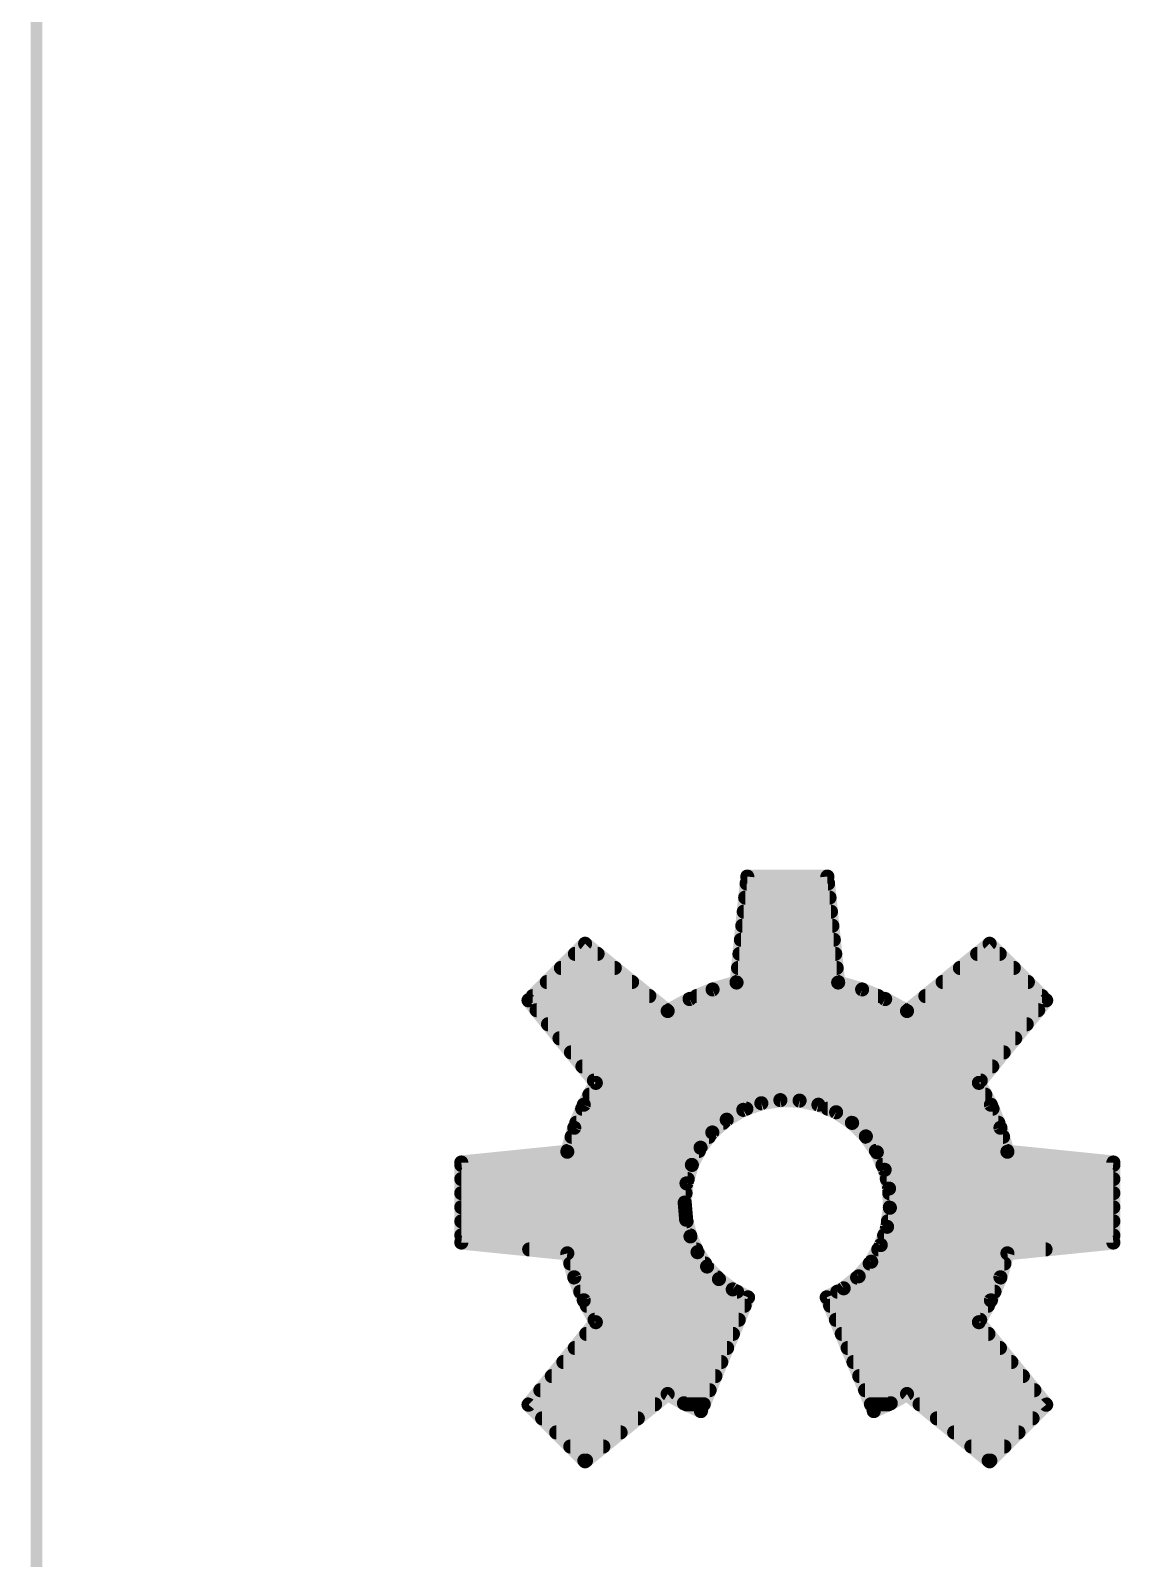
# Model space of a CAD drawing. Extents: x -0.1 to 54.1, y -0.1 to 65.1.
# Drawn here: x -0.06 to 11.55, y 16.21 to 32.49 of the extents above; entities that cross this region are included whole.
import ezdxf

# ---------------------------------------------------------------- set-up
doc = ezdxf.new("R2010")
doc.units = 0
doc.layers.add('20', color=31, linetype='CONTINUOUS')
doc.layers.add('21', color=253, linetype='CONTINUOUS')

msp = doc.modelspace()

# ---------------------------------------------------------------- linework, layer by layer
at = {"layer": '20', "const_width": 0.127}
msp.add_lwpolyline([(0, 3), (0, 62)], dxfattribs=at)
at = {"layer": '21', "const_width": 0.15}
for points in [[(7.5735, 23.4739), (7.4587, 22.3446)], [(7.566, 23.4), (8.434, 23.4)], [(8.4265, 23.4739), (7.5735, 23.4739)], [(8.5413, 22.3446), (8.4265, 23.4739)], [(7.5507, 23.25), (8.4493, 23.25)], [(7.5355, 23.1), (8.4645, 23.1)], [(7.5202, 22.95), (8.4798, 22.95)], [(5.8452, 22.758), (5.242, 22.1548)], [(6.7249, 22.0407), (5.8452, 22.758)], [(7.505, 22.8), (8.495, 22.8)], [(10.1548, 22.758), (9.2751, 22.0407)], [(10.758, 22.1548), (10.1548, 22.758)], [(5.7372, 22.65), (5.9777, 22.65)], [(7.4897, 22.65), (8.5103, 22.65)], [(10.0224, 22.65), (10.2628, 22.65)], [(5.5872, 22.5), (6.1616, 22.5)], [(7.4745, 22.5), (8.5255, 22.5)], [(9.8384, 22.5), (10.4128, 22.5)], [(5.4372, 22.35), (6.3456, 22.35)], [(7.2034, 22.2706), (6.9578, 22.1689)], [(7.4587, 22.3446), (7.2034, 22.2706)], [(7.4592, 22.35), (8.5408, 22.35)], [(8.7966, 22.2706), (8.5413, 22.3446)], [(9.0422, 22.1689), (8.7966, 22.2706)], [(9.6544, 22.35), (10.5628, 22.35)], [(5.242, 22.1548), (5.9593, 21.2751)], [(5.2872, 22.2), (6.5295, 22.2)], [(6.9578, 22.1689), (6.7249, 22.0407)], [(7.0329, 22.2), (8.9671, 22.2)], [(9.2751, 22.0407), (9.0422, 22.1689)], [(9.4705, 22.2), (10.7128, 22.2)], [(10.0407, 21.2751), (10.758, 22.1548)], [(5.3275, 22.05), (6.7135, 22.05)], [(6.7418, 22.05), (9.2582, 22.05)], [(9.2865, 22.05), (10.6725, 22.05)], [(5.4498, 21.9), (10.5502, 21.9)], [(5.5721, 21.75), (10.4279, 21.75)], [(5.6944, 21.6), (10.3056, 21.6)], [(5.8167, 21.45), (10.1833, 21.45)], [(5.9593, 21.2751), (5.8311, 21.0422)], [(5.939, 21.3), (10.061, 21.3)], [(10.1689, 21.0422), (10.0407, 21.2751)], [(5.8904, 21.15), (10.1096, 21.15)], [(5.8311, 21.0422), (5.7294, 20.7966)], [(5.8136, 21), (7.5637, 21)], [(7.354, 20.8827), (7.5302, 20.9878)], [(7.5302, 20.9878), (7.7229, 21.0581)], [(7.7229, 21.0581), (7.9253, 21.0912)], [(7.9253, 21.0912), (8.1304, 21.086)], [(8.1304, 21.086), (8.3308, 21.0425)], [(8.3308, 21.0425), (8.5197, 20.9624)], [(8.4311, 21), (10.1864, 21)], [(8.5197, 20.9624), (8.6902, 20.8485)], [(10.2706, 20.7966), (10.1689, 21.0422)], [(5.7294, 20.7966), (5.6554, 20.5413)], [(5.7515, 20.85), (7.3172, 20.85)], [(7.2006, 20.7466), (7.354, 20.8827)], [(8.6879, 20.85), (10.2485, 20.85)], [(8.6902, 20.8485), (8.8365, 20.7047)], [(10.3446, 20.5413), (10.2706, 20.7966)], [(5.7014, 20.7), (7.1647, 20.7)], [(7.0753, 20.5842), (7.2006, 20.7466)], [(8.8365, 20.7047), (8.9534, 20.5361)], [(8.8398, 20.7), (10.2986, 20.7)], [(5.6554, 20.5413), (4.5261, 20.4265)], [(5.6579, 20.55), (7.0579, 20.55)], [(6.9825, 20.4013), (7.0753, 20.5842)], [(8.9437, 20.55), (10.3421, 20.55)], [(8.9534, 20.5361), (9.0367, 20.3487)], [(11.4739, 20.4265), (10.3446, 20.5413)], [(4.5261, 20.4265), (4.5261, 19.5735)], [(4.5261, 20.4), (6.9821, 20.4)], [(6.9254, 20.2042), (6.9825, 20.4013)], [(9.0139, 20.4), (11.4739, 20.4)], [(9.0367, 20.3487), (9.0836, 20.149)], [(11.4739, 19.5735), (11.4739, 20.4265)], [(4.5261, 20.25), (6.9387, 20.25)], [(6.9062, 20), (6.9254, 20.2042)], [(9.0599, 20.25), (11.4739, 20.25)], [(9.0836, 20.149), (9.0923, 19.944)], [(4.5261, 20.1), (6.9156, 20.1)], [(6.9217, 19.8168), (6.9062, 20)], [(9.0857, 20.1), (11.4739, 20.1)], [(4.5261, 19.95), (6.9104, 19.95)], [(4.5261, 19.8), (6.926, 19.8)], [(6.9676, 19.6388), (6.9217, 19.8168)], [(9.0923, 19.944), (9.0627, 19.7411)], [(9.0713, 19.8), (11.4739, 19.8)], [(9.0921, 19.95), (11.4739, 19.95)], [(4.5261, 19.65), (6.9647, 19.65)], [(7.0427, 19.4709), (6.9676, 19.6388)], [(9.0627, 19.7411), (8.9956, 19.5472)], [(9.0312, 19.65), (11.4739, 19.65)], [(4.5261, 19.5735), (5.6554, 19.4587)], [(5.2491, 19.5), (7.0297, 19.5)], [(7.1448, 19.318), (7.0427, 19.4709)], [(8.9956, 19.5472), (8.8936, 19.3693)], [(8.9686, 19.5), (10.7509, 19.5)], [(10.3446, 19.4587), (11.4739, 19.5735)], [(5.6554, 19.4587), (5.7294, 19.2034)], [(5.6869, 19.35), (7.1235, 19.35)], [(7.2711, 19.1844), (7.1448, 19.318)], [(8.8936, 19.3693), (8.7601, 19.2135)], [(8.8771, 19.35), (10.3131, 19.35)], [(10.2706, 19.2034), (10.3446, 19.4587)], [(5.7294, 19.2034), (5.8311, 18.9578)], [(5.7308, 19.2), (7.2564, 19.2)], [(7.418, 19.0739), (7.2711, 19.1844)], [(8.7601, 19.2135), (8.5999, 19.0854)], [(8.7432, 19.2), (10.2692, 19.2)], [(10.1689, 18.9578), (10.2706, 19.2034)], [(5.7929, 19.05), (7.4643, 19.05)], [(7.0791, 17.7769), (7.5814, 18.9895)], [(7.5814, 18.9895), (7.418, 19.0739)], [(8.5999, 19.0854), (8.4186, 18.9895)], [(8.4186, 18.9895), (8.9209, 17.7769)], [(8.5329, 19.05), (10.2071, 19.05)], [(5.8311, 18.9578), (5.9593, 18.7249)], [(5.8629, 18.9), (7.5443, 18.9)], [(8.4557, 18.9), (10.1371, 18.9)], [(10.0407, 18.7249), (10.1689, 18.9578)], [(5.9593, 18.7249), (5.242, 17.8452)], [(5.9455, 18.75), (7.4822, 18.75)], [(8.5178, 18.75), (10.0545, 18.75)], [(10.758, 17.8452), (10.0407, 18.7249)], [(5.8575, 18.6), (7.4201, 18.6)], [(8.5799, 18.6), (10.1425, 18.6)], [(5.7351, 18.45), (7.3579, 18.45)], [(8.6421, 18.45), (10.2649, 18.45)], [(5.6128, 18.3), (7.2958, 18.3)], [(8.7042, 18.3), (10.3872, 18.3)], [(5.3682, 18), (7.1715, 18)], [(5.4905, 18.15), (7.2336, 18.15)], [(8.7663, 18.15), (10.5095, 18.15)], [(8.8285, 18), (10.6318, 18)], [(5.242, 17.8452), (5.8452, 17.242)], [(5.2459, 17.85), (6.5909, 17.85)], [(5.8452, 17.242), (6.7249, 17.9593)], [(6.7249, 17.9593), (6.8982, 17.8608)], [(6.8982, 17.8608), (7.0791, 17.7769)], [(6.9214, 17.85), (7.1094, 17.85)], [(8.8906, 17.85), (9.0786, 17.85)], [(8.9209, 17.7769), (9.1018, 17.8608)], [(9.1018, 17.8608), (9.2751, 17.9593)], [(9.2751, 17.9593), (10.1548, 17.242)], [(9.4091, 17.85), (10.7541, 17.85)], [(10.1548, 17.242), (10.758, 17.8452)], [(5.3872, 17.7), (6.4069, 17.7)], [(9.5931, 17.7), (10.6128, 17.7)], [(5.5372, 17.55), (6.2229, 17.55)], [(9.7771, 17.55), (10.4628, 17.55)], [(5.6872, 17.4), (6.039, 17.4)], [(9.961, 17.4), (10.3128, 17.4)], [(5.8372, 17.25), (5.855, 17.25)], [(10.145, 17.25), (10.1628, 17.25)]]:
    msp.add_lwpolyline(points, dxfattribs=at)
at = {"layer": '21', "const_width": 0.075}
for points in [[(7.566, 23.4375, 1), (7.566, 23.3625)], [(7.5735, 23.5114, 1), (7.5735, 23.4364)], [(7.6108, 23.4701, 1), (7.5362, 23.4777)], [(8.4638, 23.4777, 1), (8.3892, 23.4701)], [(8.4265, 23.4364, 1), (8.4265, 23.5114)], [(8.434, 23.3625, 1), (8.434, 23.4375)], [(7.5507, 23.2875, 1), (7.5507, 23.2125)], [(8.4493, 23.2125, 1), (8.4493, 23.2875)], [(7.5355, 23.1375, 1), (7.5355, 23.0625)], [(8.4645, 23.0625, 1), (8.4645, 23.1375)], [(7.5202, 22.9875, 1), (7.5202, 22.9125)], [(8.4798, 22.9125, 1), (8.4798, 22.9875)], [(5.8689, 22.7871, 1), (5.8215, 22.7289)], [(5.8717, 22.7315, 1), (5.8187, 22.7845)], [(7.505, 22.8375, 1), (7.505, 22.7625)], [(8.495, 22.7625, 1), (8.495, 22.8375)], [(10.1813, 22.7845, 1), (10.1283, 22.7315)], [(10.1785, 22.7289, 1), (10.1311, 22.7871)], [(5.7372, 22.6875, 1), (5.7372, 22.6125)], [(5.9777, 22.6125, 1), (5.9777, 22.6875)], [(7.4897, 22.6875, 1), (7.4897, 22.6125)], [(8.5103, 22.6125, 1), (8.5103, 22.6875)], [(10.0224, 22.6875, 1), (10.0224, 22.6125)], [(10.2628, 22.6125, 1), (10.2628, 22.6875)], [(5.5872, 22.5375, 1), (5.5872, 22.4625)], [(6.1616, 22.4625, 1), (6.1616, 22.5375)], [(7.4745, 22.5375, 1), (7.4745, 22.4625)], [(8.5255, 22.4625, 1), (8.5255, 22.5375)], [(9.8384, 22.5375, 1), (9.8384, 22.4625)], [(10.4128, 22.4625, 1), (10.4128, 22.5375)], [(5.4372, 22.3875, 1), (5.4372, 22.3125)], [(6.3456, 22.3125, 1), (6.3456, 22.3875)], [(7.1929, 22.3066, 1), (7.2138, 22.2346)], [(7.2177, 22.236, 1), (7.189, 22.3052)], [(7.4214, 22.3484, 1), (7.496, 22.3408)], [(7.4592, 22.3875, 1), (7.4592, 22.3125)], [(7.4691, 22.3086, 1), (7.4483, 22.3806)], [(8.5517, 22.3806, 1), (8.5309, 22.3086)], [(8.504, 22.3408, 1), (8.5786, 22.3484)], [(8.5408, 22.3125, 1), (8.5408, 22.3875)], [(8.811, 22.3052, 1), (8.7823, 22.236)], [(8.7862, 22.2346, 1), (8.8071, 22.3066)], [(9.6544, 22.3875, 1), (9.6544, 22.3125)], [(10.5628, 22.3125, 1), (10.5628, 22.3875)], [(5.2711, 22.1785, 1), (5.2129, 22.1311)], [(5.2155, 22.1813, 1), (5.2685, 22.1283)], [(5.2872, 22.2375, 1), (5.2872, 22.1625)], [(6.5295, 22.1625, 1), (6.5295, 22.2375)], [(6.9434, 22.2035, 1), (6.9721, 22.1342)], [(6.9759, 22.136, 1), (6.9397, 22.2017)], [(7.0329, 22.2375, 1), (7.0329, 22.1625)], [(8.9671, 22.1625, 1), (8.9671, 22.2375)], [(9.0603, 22.2017, 1), (9.0241, 22.136)], [(9.0279, 22.1342, 1), (9.0566, 22.2035)], [(9.4705, 22.2375, 1), (9.4705, 22.1625)], [(10.7128, 22.1625, 1), (10.7128, 22.2375)], [(10.7871, 22.1311, 1), (10.7289, 22.1785)], [(10.7315, 22.1283, 1), (10.7845, 22.1813)], [(5.3275, 22.0875, 1), (5.3275, 22.0125)], [(6.7068, 22.0736, 1), (6.743, 22.0078)], [(6.7012, 22.0116, 1), (6.7486, 22.0698)], [(6.7418, 22.0875, 1), (6.7418, 22.0125)], [(6.7135, 22.0125, 1), (6.7135, 22.0875)], [(9.2514, 22.0698, 1), (9.2988, 22.0116)], [(9.2865, 22.0875, 1), (9.2865, 22.0125)], [(9.257, 22.0078, 1), (9.2932, 22.0736)], [(9.2582, 22.0125, 1), (9.2582, 22.0875)], [(10.6725, 22.0125, 1), (10.6725, 22.0875)], [(5.4498, 21.9375, 1), (5.4498, 21.8625)], [(5.5721, 21.7875, 1), (5.5721, 21.7125)], [(10.4279, 21.7125, 1), (10.4279, 21.7875)], [(10.5502, 21.8625, 1), (10.5502, 21.9375)], [(5.6944, 21.6375, 1), (5.6944, 21.5625)], [(10.3056, 21.5625, 1), (10.3056, 21.6375)], [(5.8167, 21.4875, 1), (5.8167, 21.4125)], [(10.1833, 21.4125, 1), (10.1833, 21.4875)], [(5.939, 21.3375, 1), (5.939, 21.2625)], [(5.9922, 21.257, 1), (5.9264, 21.2932)], [(5.9302, 21.2514, 1), (5.9884, 21.2988)], [(10.0736, 21.2932, 1), (10.0078, 21.257)], [(10.0116, 21.2988, 1), (10.0698, 21.2514)], [(10.061, 21.2625, 1), (10.061, 21.3375)], [(5.8904, 21.1875, 1), (5.8904, 21.1125)], [(10.1096, 21.1125, 1), (10.1096, 21.1875)], [(5.8136, 21.0375, 1), (5.8136, 20.9625)], [(5.7983, 21.0603, 1), (5.864, 21.0241)], [(5.8658, 21.0279, 1), (5.7965, 21.0566)], [(7.5173, 21.023, 1), (7.5431, 20.9525)], [(7.5494, 20.9556, 1), (7.511, 21.02)], [(7.5637, 20.9625, 1), (7.5637, 21.0375)], [(7.7168, 21.0951, 1), (7.7289, 21.0211)], [(7.7358, 21.0229, 1), (7.71, 21.0933)], [(7.9263, 21.1287, 1), (7.9244, 21.0537)], [(7.9314, 21.0542, 1), (7.9193, 21.1282)], [(8.1383, 21.1226, 1), (8.1224, 21.0493)], [(8.1294, 21.0485, 1), (8.1313, 21.1235)], [(8.3455, 21.0771, 1), (8.3162, 21.008)], [(8.3229, 21.0059, 1), (8.3388, 21.0792)], [(8.4311, 21.0375, 1), (8.4311, 20.9625)], [(8.5405, 20.9936, 1), (8.4988, 20.9313)], [(8.505, 20.9279, 1), (8.5343, 20.997)], [(10.2035, 21.0566, 1), (10.1342, 21.0279)], [(10.136, 21.0241, 1), (10.2017, 21.0603)], [(10.1864, 20.9625, 1), (10.1864, 21.0375)], [(5.6948, 20.811, 1), (5.764, 20.7823)], [(5.7654, 20.7862, 1), (5.6934, 20.8071)], [(5.7515, 20.8875, 1), (5.7515, 20.8125)], [(7.3348, 20.9149, 1), (7.3733, 20.8505)], [(7.3172, 20.8125, 1), (7.3172, 20.8875)], [(7.3789, 20.8546, 1), (7.3292, 20.9107)], [(8.6879, 20.8875, 1), (8.6879, 20.8125)], [(8.7165, 20.8752, 1), (8.6639, 20.8217)], [(8.6694, 20.8173, 1), (8.7111, 20.8797)], [(10.3066, 20.8071, 1), (10.2346, 20.7862)], [(10.236, 20.7823, 1), (10.3052, 20.811)], [(10.2485, 20.8125, 1), (10.2485, 20.8875)], [(5.7014, 20.7375, 1), (5.7014, 20.6625)], [(7.1757, 20.7746, 1), (7.2255, 20.7185)], [(7.1647, 20.6625, 1), (7.1647, 20.7375)], [(7.2303, 20.7236, 1), (7.1709, 20.7695)], [(8.8673, 20.726, 1), (8.8057, 20.6833)], [(8.8398, 20.7375, 1), (8.8398, 20.6625)], [(8.8102, 20.6779, 1), (8.8628, 20.7314)], [(10.2986, 20.6625, 1), (10.2986, 20.7375)], [(5.6194, 20.5517, 1), (5.6914, 20.5309)], [(5.6579, 20.5875, 1), (5.6579, 20.5125)], [(5.6592, 20.504, 1), (5.6516, 20.5786)], [(7.0456, 20.6071, 1), (7.105, 20.5613)], [(7.1087, 20.5672, 1), (7.0418, 20.6011)], [(7.0579, 20.5125, 1), (7.0579, 20.5875)], [(8.9437, 20.5875, 1), (8.9437, 20.5125)], [(8.9876, 20.5513, 1), (8.9191, 20.5209)], [(8.9225, 20.5147, 1), (8.9842, 20.5575)], [(10.3484, 20.5786, 1), (10.3408, 20.504)], [(10.3086, 20.5309, 1), (10.3806, 20.5517)], [(10.3421, 20.5125, 1), (10.3421, 20.5875)], [(4.5636, 20.4265, 1), (4.4886, 20.4265)], [(4.5223, 20.4638, 1), (4.5299, 20.3892)], [(4.5261, 20.4375, 1), (4.5261, 20.3625)], [(6.949, 20.4182, 1), (7.0159, 20.3843)], [(7.0185, 20.3908, 1), (6.9464, 20.4117)], [(6.9821, 20.3625, 1), (6.9821, 20.4375)], [(9.0139, 20.4375, 1), (9.0139, 20.3625)], [(9.0732, 20.3572, 1), (9.0002, 20.3401)], [(9.0024, 20.3334, 1), (9.071, 20.3639)], [(11.5114, 20.4265, 1), (11.4364, 20.4265)], [(11.4701, 20.3892, 1), (11.4777, 20.4638)], [(11.4739, 20.3625, 1), (11.4739, 20.4375)], [(4.5261, 20.2875, 1), (4.5261, 20.2125)], [(6.8894, 20.2146, 1), (6.9615, 20.1938)], [(6.9628, 20.2007, 1), (6.8881, 20.2077)], [(6.9387, 20.2125, 1), (6.9387, 20.2875)], [(9.0599, 20.2875, 1), (9.0599, 20.2125)], [(9.121, 20.1506, 1), (9.0461, 20.1474)], [(9.0471, 20.1404, 1), (9.1201, 20.1575)], [(11.4739, 20.2125, 1), (11.4739, 20.2875)], [(4.5261, 20.1375, 1), (4.5261, 20.0625)], [(6.9436, 20.0032, 1), (6.8688, 19.9968)], [(6.8689, 20.0035, 1), (6.9435, 19.9965)], [(6.9156, 20.0625, 1), (6.9156, 20.1375)], [(9.0857, 20.1375, 1), (9.0857, 20.0625)], [(11.4739, 20.0625, 1), (11.4739, 20.1375)], [(4.5261, 19.9875, 1), (4.5261, 19.9125)], [(4.5261, 19.8375, 1), (4.5261, 19.7625)], [(6.958, 19.8262, 1), (6.8853, 19.8074)], [(6.9104, 19.9125, 1), (6.9104, 19.9875)], [(6.926, 19.7625, 1), (6.926, 19.8375)], [(9.0713, 19.8375, 1), (9.0713, 19.7625)], [(9.0921, 19.9875, 1), (9.0921, 19.9125)], [(9.0549, 19.9424, 1), (9.1298, 19.9456)], [(9.1294, 19.9386, 1), (9.0552, 19.9495)], [(11.4739, 19.9125, 1), (11.4739, 19.9875)], [(11.4739, 19.7625, 1), (11.4739, 19.8375)], [(4.5261, 19.6875, 1), (4.5261, 19.6125)], [(6.8843, 19.8136, 1), (6.959, 19.8199)], [(7.0018, 19.6541, 1), (6.9333, 19.6234)], [(6.9647, 19.6125, 1), (6.9647, 19.6875)], [(9.0312, 19.6875, 1), (9.0312, 19.6125)], [(9.0256, 19.7465, 1), (9.0998, 19.7357)], [(9.0981, 19.7288, 1), (9.0272, 19.7533)], [(11.4739, 19.6125, 1), (11.4739, 19.6875)], [(4.5299, 19.6108, 1), (4.5223, 19.5362)], [(4.4886, 19.5735, 1), (4.5636, 19.5735)], [(5.2491, 19.5375, 1), (5.2491, 19.4625)], [(6.9313, 19.6294, 1), (7.0039, 19.6481)], [(7.0738, 19.4918, 1), (7.0115, 19.4501)], [(7.0297, 19.4625, 1), (7.0297, 19.5375)], [(8.9686, 19.5375, 1), (8.9686, 19.4625)], [(8.9602, 19.5595, 1), (9.0311, 19.535)], [(9.0282, 19.5286, 1), (8.9631, 19.5659)], [(10.7509, 19.4625, 1), (10.7509, 19.5375)], [(11.4364, 19.5735, 1), (11.5114, 19.5735)], [(11.4777, 19.5362, 1), (11.4701, 19.6108)], [(5.6914, 19.4691, 1), (5.6194, 19.4483)], [(5.6869, 19.3875, 1), (5.6869, 19.3125)], [(5.6516, 19.4214, 1), (5.6592, 19.496)], [(7.0084, 19.4556, 1), (7.0769, 19.4862)], [(7.1721, 19.3438, 1), (7.1176, 19.2923)], [(7.1235, 19.3125, 1), (7.1235, 19.3875)], [(8.8771, 19.3875, 1), (8.8771, 19.3125)], [(8.8611, 19.3879, 1), (8.9261, 19.3506)], [(8.9221, 19.3449, 1), (8.8651, 19.3937)], [(10.3408, 19.496, 1), (10.3484, 19.4214)], [(10.3806, 19.4483, 1), (10.3086, 19.4691)], [(10.3131, 19.3125, 1), (10.3131, 19.3875)], [(5.764, 19.2177, 1), (5.6948, 19.189)], [(5.7308, 19.2375, 1), (5.7308, 19.1625)], [(5.6934, 19.1929, 1), (5.7654, 19.2138)], [(7.1136, 19.2972, 1), (7.176, 19.3389)], [(7.2937, 19.2144, 1), (7.2486, 19.1545)], [(7.2439, 19.1587, 1), (7.2984, 19.2102)], [(7.2564, 19.1625, 1), (7.2564, 19.2375)], [(8.7432, 19.2375, 1), (8.7432, 19.1625)], [(8.7316, 19.2379, 1), (8.7886, 19.1891)], [(8.7835, 19.1842, 1), (8.7367, 19.2428)], [(10.2346, 19.2138, 1), (10.3066, 19.1929)], [(10.3052, 19.189, 1), (10.236, 19.2177)], [(10.2692, 19.1625, 1), (10.2692, 19.2375)], [(5.7929, 19.0875, 1), (5.7929, 19.0125)], [(7.4353, 19.1072, 1), (7.4008, 19.0406)], [(7.3955, 19.0439, 1), (7.4406, 19.1038)], [(7.4643, 19.0125, 1), (7.4643, 19.0875)], [(7.616, 18.9751, 1), (7.5468, 19.0039)], [(7.5642, 18.9562, 1), (7.5986, 19.0228)], [(8.4532, 19.0039, 1), (8.384, 18.9751)], [(8.4011, 19.0226, 1), (8.4361, 18.9564)], [(8.5329, 19.0875, 1), (8.5329, 19.0125)], [(8.5765, 19.1147, 1), (8.6233, 19.0561)], [(8.6174, 19.0523, 1), (8.5824, 19.1186)], [(10.2071, 19.0125, 1), (10.2071, 19.0875)], [(5.864, 18.9759, 1), (5.7983, 18.9397)], [(5.7965, 18.9434, 1), (5.8658, 18.9721)], [(5.8629, 18.9375, 1), (5.8629, 18.8625)], [(7.5443, 18.8625, 1), (7.5443, 18.9375)], [(8.4557, 18.9375, 1), (8.4557, 18.8625)], [(10.1342, 18.9721, 1), (10.2035, 18.9434)], [(10.2017, 18.9397, 1), (10.136, 18.9759)], [(10.1371, 18.8625, 1), (10.1371, 18.9375)], [(5.9455, 18.7875, 1), (5.9455, 18.7125)], [(5.9264, 18.7068, 1), (5.9922, 18.743)], [(5.9884, 18.7012, 1), (5.9302, 18.7486)], [(7.4822, 18.7125, 1), (7.4822, 18.7875)], [(8.5178, 18.7875, 1), (8.5178, 18.7125)], [(10.0078, 18.743, 1), (10.0736, 18.7068)], [(10.0698, 18.7486, 1), (10.0116, 18.7012)], [(10.0545, 18.7125, 1), (10.0545, 18.7875)], [(5.8575, 18.6375, 1), (5.8575, 18.5625)], [(7.4201, 18.5625, 1), (7.4201, 18.6375)], [(8.5799, 18.6375, 1), (8.5799, 18.5625)], [(10.1425, 18.5625, 1), (10.1425, 18.6375)], [(5.7351, 18.4875, 1), (5.7351, 18.4125)], [(7.3579, 18.4125, 1), (7.3579, 18.4875)], [(8.6421, 18.4875, 1), (8.6421, 18.4125)], [(10.2649, 18.4125, 1), (10.2649, 18.4875)], [(5.6128, 18.3375, 1), (5.6128, 18.2625)], [(7.2958, 18.2625, 1), (7.2958, 18.3375)], [(8.7042, 18.3375, 1), (8.7042, 18.2625)], [(10.3872, 18.2625, 1), (10.3872, 18.3375)], [(5.3682, 18.0375, 1), (5.3682, 17.9625)], [(5.4905, 18.1875, 1), (5.4905, 18.1125)], [(7.1715, 17.9625, 1), (7.1715, 18.0375)], [(7.2336, 18.1125, 1), (7.2336, 18.1875)], [(8.7663, 18.1875, 1), (8.7663, 18.1125)], [(8.8285, 18.0375, 1), (8.8285, 17.9625)], [(10.5095, 18.1125, 1), (10.5095, 18.1875)], [(10.6318, 17.9625, 1), (10.6318, 18.0375)], [(5.2685, 17.8717, 1), (5.2155, 17.8187)], [(5.2459, 17.8875, 1), (5.2459, 17.8125)], [(6.5909, 17.8125, 1), (6.5909, 17.8875)], [(6.7434, 17.9919, 1), (6.7064, 17.9267)], [(6.7486, 17.9302, 1), (6.7012, 17.9884)], [(6.914, 17.8948, 1), (6.8824, 17.8267)], [(6.8797, 17.8282, 1), (6.9168, 17.8934)], [(6.9214, 17.8875, 1), (6.9214, 17.8125)], [(7.1094, 17.8125, 1), (7.1094, 17.8875)], [(8.8906, 17.8875, 1), (8.8906, 17.8125)], [(9.0832, 17.8934, 1), (9.1203, 17.8282)], [(9.0786, 17.8125, 1), (9.0786, 17.8875)], [(9.1176, 17.8267, 1), (9.086, 17.8948)], [(9.2988, 17.9884, 1), (9.2514, 17.9302)], [(9.2936, 17.9267, 1), (9.2566, 17.9919)], [(9.4091, 17.8875, 1), (9.4091, 17.8125)], [(10.7845, 17.8187, 1), (10.7315, 17.8717)], [(10.7541, 17.8125, 1), (10.7541, 17.8875)], [(5.2129, 17.8689, 1), (5.2711, 17.8215)], [(5.3872, 17.7375, 1), (5.3872, 17.6625)], [(6.4069, 17.6625, 1), (6.4069, 17.7375)], [(7.0445, 17.7913, 1), (7.1137, 17.7625)], [(7.0633, 17.7429, 1), (7.0949, 17.8109)], [(8.9051, 17.8109, 1), (8.9367, 17.7429)], [(8.8863, 17.7625, 1), (8.9555, 17.7913)], [(9.5931, 17.7375, 1), (9.5931, 17.6625)], [(10.6128, 17.6625, 1), (10.6128, 17.7375)], [(10.7289, 17.8215, 1), (10.7871, 17.8689)], [(5.5372, 17.5875, 1), (5.5372, 17.5125)], [(6.2229, 17.5125, 1), (6.2229, 17.5875)], [(9.7771, 17.5875, 1), (9.7771, 17.5125)], [(10.4628, 17.5125, 1), (10.4628, 17.5875)], [(5.6872, 17.4375, 1), (5.6872, 17.3625)], [(6.039, 17.3625, 1), (6.039, 17.4375)], [(9.961, 17.4375, 1), (9.961, 17.3625)], [(10.3128, 17.3625, 1), (10.3128, 17.4375)], [(5.8372, 17.2875, 1), (5.8372, 17.2125)], [(5.8215, 17.2711, 1), (5.8689, 17.2129)], [(5.8187, 17.2155, 1), (5.8717, 17.2685)], [(5.855, 17.2125, 1), (5.855, 17.2875)], [(10.145, 17.2875, 1), (10.145, 17.2125)], [(10.1283, 17.2685, 1), (10.1813, 17.2155)], [(10.1311, 17.2129, 1), (10.1785, 17.2711)], [(10.1628, 17.2125, 1), (10.1628, 17.2875)]]:
    msp.add_lwpolyline(points, format="xyb", dxfattribs=at)

doc.saveas('drawing.dxf')
